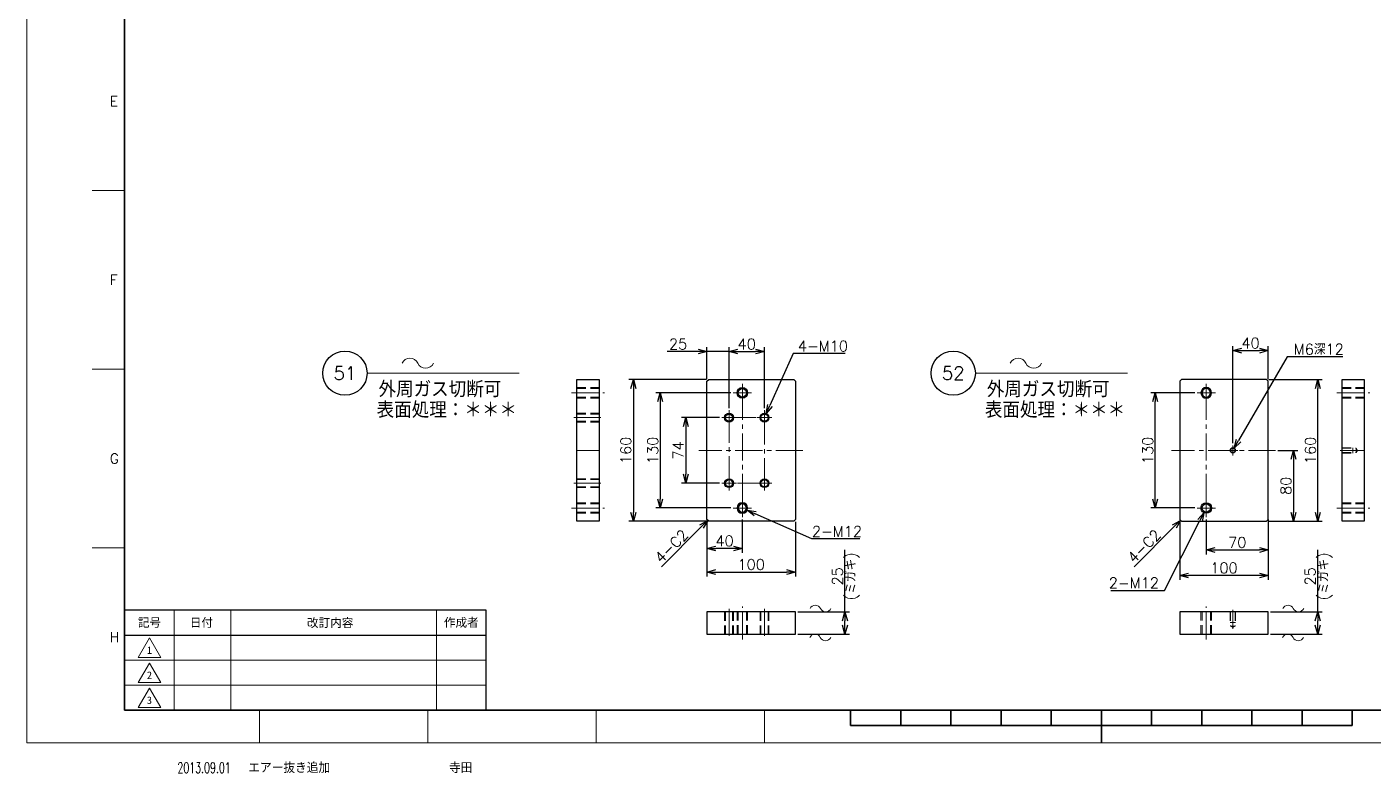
# Model space of a CAD drawing. Header units: millimetres. Extents: x 0 to 2352, y -34 to 1655.
# Drawn here: x 0 to 1519, y -34 to 808 of the extents above; entities that cross this region are included whole.
import ezdxf
from ezdxf import colors
from ezdxf.entities.mleader import LeaderData, LeaderLine
from ezdxf.enums import TextEntityAlignment as Align
from ezdxf.math import Vec2, Vec3

# ---------------------------------------------------------------- set-up
doc = ezdxf.new("R2010")
doc.units = ezdxf.units.MM
doc.header["$LTSCALE"] = 1.6
doc.header["$PDMODE"] = 99
doc.header["$PDSIZE"] = 1
doc.linetypes.add('CENTER2', pattern=[28.575, 19.05, -3.175, 3.175, -3.175])
doc.linetypes.add('HIDDEN', pattern=[9.525, 6.35, -3.175])
for name, color, linetype, lineweight in [('04_HIDDEN', 2, 'HIDDEN', 13), ('05_CENTER', 4, 'CENTER2', 13), ('08_DIM', 3, 'Continuous', 13), ('90_FRAME', 5, 'Continuous', 35)]:
    doc.layers.add(name, color=color, linetype=linetype, lineweight=lineweight)
doc.layers.add('10_DRAFT', color=8, linetype='Continuous', lineweight=0, plot=False)
doc.layers.add('91_BLANK', color=5, linetype='Continuous', lineweight=0, plot=False)
doc.styles.add('KSS_TXT', font='txt.shx', dxfattribs={"bigfont": 'extfont2.shx'})
doc.styles.add('MS_G', font='MS Gothic.ttf')
doc.styles.get("Standard").update_dxf_attribs({"font": 'txt.shx', "bigfont": 'extfont2.shx'})
doc.styles.add('表題用', font='MS PGothic.ttf')
doc.dimstyles.new('KSS_DIM', dxfattribs={"dimscale": 4, "dimtxt": 3, "dimasz": 2.5, "dimexe": 1.25, "dimexo": 0.625, "dimtad": 1, "dimdsep": 46, "dimtxsty": 'KSS_TXT', "dimblk": 'OPEN30', "dimcen": 0, "dimazin": 2, "dimtfac": 0.75, "dimtmove": 0, "dimatfit": 3, "dimldrblk": 'OPEN30', "dimfxl": 1.25, "dimtolj": 1, "dimarcsym": 0})
doc.dimstyles.new('KSS_DIM$3', dxfattribs={"dimscale": 4, "dimtxt": 3, "dimasz": 2.5, "dimexe": 1.25, "dimexo": 0.625, "dimtad": 1, "dimtih": 1, "dimtoh": 1, "dimdsep": 46, "dimtxsty": 'KSS_TXT', "dimblk": 'OPEN30', "dimcen": 0, "dimazin": 2, "dimtfac": 0.75, "dimtofl": 0, "dimtmove": 0, "dimatfit": 3, "dimldrblk": 'OPEN30', "dimfxl": 1.25, "dimtolj": 1, "dimarcsym": 0})

# ---------------------------------------------------------------- blocks, each defined once
blk = doc.blocks.new('AM_BALLOON1')
at = {"transparency": 16777216}
blk.add_circle((0, 0), 5, dxfattribs=at)
blk.add_attdef('B_NUMBER', text='', height=3, dxfattribs=at).set_placement((0, 0), align=Align.MIDDLE_CENTER)
blk = doc.blocks.new('_OPEN')
at = {"color": 0, "linetype": 'ByBlock'}
for p, q in [((-1, 0.17), (0, 0)), ((0, 0), (-1, -0.17)), ((0, 0), (-1, 0))]:
    blk.add_line(p, q, dxfattribs=at)
blk = doc.blocks.new('M10Tz_1')
at = {"color": 0}
for radius in [5, 4]:
    blk.add_circle((0, 0), radius, dxfattribs=at)
at = {"layer": '05_CENTER'}
for p, q in [((8.3, 0), (-8.3, 0)), ((0, -8.3), (0, 8.3))]:
    blk.add_line(p, q, dxfattribs=at)
blk = doc.blocks.new('M12Tz_1')
at = {"color": 0}
for radius in [6, 4.75]:
    blk.add_circle((0, 0), radius, dxfattribs=at)
at = {"layer": '05_CENTER'}
for p, q in [((10.3, 0), (-10.3, 0)), ((0, -10.3), (0, 10.3))]:
    blk.add_line(p, q, dxfattribs=at)
blk = doc.blocks.new('M6tz_1')
at = {"color": 0}
for radius in [3, 2.5]:
    blk.add_circle((0, 0), radius, dxfattribs=at)
at = {"layer": '05_CENTER'}
for p, q in [((5.7, 0), (-5.7, 0)), ((0, -5.7), (0, 5.7))]:
    blk.add_line(p, q, dxfattribs=at)
blk = doc.blocks.new('p1ba05')
for centre, start, end in [((-2.95, 0.29), 24.2276, 155.5758), ((0, 1.62), 204.2276, 335.5758)]:
    blk.add_arc(centre, 1.62, start, end)
blk = doc.blocks.new('_Open30')
at = {"color": 0, "linetype": 'ByBlock', "lineweight": -2}
for p, q in [((-1, 0.27), (0, 0)), ((0, 0), (-1, -0.27)), ((0, 0), (-1, 0))]:
    blk.add_line(p, q, dxfattribs=at)
blk = doc.blocks.new('*D188')
at = {"layer": '08_DIM', "color": 0, "lineweight": -2, "transparency": 16777216}
for p, q in [((781.7, 367), (738.7, 367)), ((743.7, 357), (743.7, 303)), ((781.7, 293), (738.7, 293))]:
    blk.add_line(p, q, dxfattribs=at)
at = {"layer": 'Defpoints', "color": 0, "transparency": 16777216}
for p in [(784.2, 367), (743.7, 293), (784.2, 293)]:
    blk.add_point(p, dxfattribs=at)
at = {"layer": '08_DIM', "color": 0, "lineweight": -2, "transparency": 16777216, "xscale": 10, "yscale": 10, "zscale": 10}
for p, rotation in [((743.7, 367), 90), ((743.7, 293), 270)]:
    blk.add_blockref('_Open30', p, dxfattribs=dict(at, rotation=rotation))
at = {"layer": '08_DIM', "color": 0, "transparency": 16777216, "insert": (735.2, 330), "char_height": 12, "attachment_point": 5, "rotation": 90, "style": 'KSS_TXT'}
blk.add_mtext('\\A1;74', dxfattribs=at)
blk = doc.blocks.new('*D189')
at = {"layer": '08_DIM', "color": 0, "lineweight": -2, "transparency": 16777216}
for p, q in [((794.7, 395), (709.9, 395)), ((714.9, 385), (714.9, 275)), ((794.7, 265), (709.9, 265))]:
    blk.add_line(p, q, dxfattribs=at)
at = {"layer": 'Defpoints', "color": 0, "transparency": 16777216}
for p in [(797.2, 395), (714.9, 265), (797.2, 265)]:
    blk.add_point(p, dxfattribs=at)
at = {"layer": '08_DIM', "color": 0, "lineweight": -2, "transparency": 16777216, "xscale": 10, "yscale": 10, "zscale": 10}
for p, rotation in [((714.9, 395), 90), ((714.9, 265), 270)]:
    blk.add_blockref('_Open30', p, dxfattribs=dict(at, rotation=rotation))
at = {"layer": '08_DIM', "color": 0, "transparency": 16777216, "insert": (706.4, 330), "char_height": 12, "attachment_point": 5, "rotation": 90, "style": 'KSS_TXT'}
blk.add_mtext('\\A1;130', dxfattribs=at)
blk = doc.blocks.new('*D190')
at = {"layer": '08_DIM', "color": 0, "lineweight": -2, "transparency": 16777216}
for p, q in [((767, 410), (679.5, 410)), ((684.5, 400), (684.5, 260)), ((767, 250), (679.5, 250))]:
    blk.add_line(p, q, dxfattribs=at)
at = {"layer": 'Defpoints', "color": 0, "transparency": 16777216}
for p in [(769.5, 410), (684.5, 250), (769.5, 250)]:
    blk.add_point(p, dxfattribs=at)
at = {"layer": '08_DIM', "color": 0, "lineweight": -2, "transparency": 16777216, "xscale": 10, "yscale": 10, "zscale": 10}
for p, rotation in [((684.5, 410), 90), ((684.5, 250), 270)]:
    blk.add_blockref('_Open30', p, dxfattribs=dict(at, rotation=rotation))
at = {"layer": '08_DIM', "color": 0, "transparency": 16777216, "insert": (676, 330), "char_height": 12, "attachment_point": 5, "rotation": 90, "style": 'KSS_TXT'}
blk.add_mtext('\\A1;160', dxfattribs=at)
blk = doc.blocks.new('*D191')
at = {"layer": '08_DIM', "color": 0, "lineweight": -2, "transparency": 16777216}
for p, q in [((792.5, 377.8), (792.5, 446.5)), ((802.5, 441.5), (822.5, 441.5)), ((832.5, 377.8), (832.5, 446.5))]:
    blk.add_line(p, q, dxfattribs=at)
at = {"layer": 'Defpoints', "color": 0, "transparency": 16777216}
for p in [(832.5, 441.5), (792.5, 375.3), (832.5, 375.3)]:
    blk.add_point(p, dxfattribs=at)
at = {"layer": '08_DIM', "color": 0, "lineweight": -2, "transparency": 16777216, "xscale": 10, "yscale": 10, "zscale": 10, "rotation": 180}
blk.add_blockref('_Open30', (792.5, 441.5), dxfattribs=at)
at = {"layer": '08_DIM', "color": 0, "lineweight": -2, "transparency": 16777216, "xscale": 10, "yscale": 10, "zscale": 10}
blk.add_blockref('_Open30', (832.5, 441.5), dxfattribs=at)
at = {"layer": '08_DIM', "color": 0, "transparency": 16777216, "insert": (812.5, 450), "char_height": 12, "attachment_point": 5, "style": 'KSS_TXT'}
blk.add_mtext('\\A1;40', dxfattribs=at)
blk = doc.blocks.new('*D192')
at = {"layer": '08_DIM', "color": 0, "lineweight": -2, "transparency": 16777216}
for p, q in [((757.5, 441.5), (722.5, 441.5)), ((767.5, 410.5), (767.5, 446.5)), ((792.5, 441.5), (767.5, 441.5)), ((792.5, 377.8), (792.5, 446.5)), ((802.5, 441.5), (812.5, 441.5))]:
    blk.add_line(p, q, dxfattribs=at)
at = {"layer": 'Defpoints', "color": 0, "transparency": 16777216}
for p in [(767.5, 441.5), (767.5, 408), (792.5, 375.3)]:
    blk.add_point(p, dxfattribs=at)
at = {"layer": '08_DIM', "color": 0, "lineweight": -2, "transparency": 16777216, "xscale": 10, "yscale": 10, "zscale": 10}
blk.add_blockref('_Open30', (767.5, 441.5), dxfattribs=at)
at = {"layer": '08_DIM', "color": 0, "lineweight": -2, "transparency": 16777216, "xscale": 10, "yscale": 10, "zscale": 10, "rotation": 180}
blk.add_blockref('_Open30', (792.5, 441.5), dxfattribs=at)
at = {"layer": '08_DIM', "color": 0, "transparency": 16777216, "insert": (735, 450), "char_height": 12, "attachment_point": 5, "style": 'KSS_TXT'}
blk.add_mtext('\\A1;25', dxfattribs=at)
blk = doc.blocks.new('*D193')
at = {"layer": '08_DIM', "color": 0, "lineweight": -2, "transparency": 16777216}
for p, q in [((767.5, 249.5), (767.5, 214.3)), ((807.5, 252.1), (807.5, 214.3)), ((797.5, 219.3), (777.5, 219.3))]:
    blk.add_line(p, q, dxfattribs=at)
at = {"layer": 'Defpoints', "color": 0, "transparency": 16777216}
for p in [(767.5, 252), (807.5, 254.6), (767.5, 219.3)]:
    blk.add_point(p, dxfattribs=at)
at = {"layer": '08_DIM', "color": 0, "lineweight": -2, "transparency": 16777216, "xscale": 10, "yscale": 10, "zscale": 10, "rotation": 180}
blk.add_blockref('_Open30', (767.5, 219.3), dxfattribs=at)
at = {"layer": '08_DIM', "color": 0, "lineweight": -2, "transparency": 16777216, "xscale": 10, "yscale": 10, "zscale": 10}
blk.add_blockref('_Open30', (807.5, 219.3), dxfattribs=at)
at = {"layer": '08_DIM', "color": 0, "transparency": 16777216, "insert": (787.5, 227.8), "char_height": 12, "attachment_point": 5, "style": 'KSS_TXT'}
blk.add_mtext('\\A1;40', dxfattribs=at)
blk = doc.blocks.new('*D194')
at = {"layer": '08_DIM', "color": 0, "lineweight": -2, "transparency": 16777216}
for p, q in [((767.5, 249.5), (767.5, 187.7)), ((867.5, 249.5), (867.5, 187.7)), ((777.5, 192.7), (857.5, 192.7))]:
    blk.add_line(p, q, dxfattribs=at)
at = {"layer": 'Defpoints', "color": 0, "transparency": 16777216}
for p in [(767.5, 252), (867.5, 252), (867.5, 192.7)]:
    blk.add_point(p, dxfattribs=at)
at = {"layer": '08_DIM', "color": 0, "lineweight": -2, "transparency": 16777216, "xscale": 10, "yscale": 10, "zscale": 10, "rotation": 180}
blk.add_blockref('_Open30', (767.5, 192.7), dxfattribs=at)
at = {"layer": '08_DIM', "color": 0, "lineweight": -2, "transparency": 16777216, "xscale": 10, "yscale": 10, "zscale": 10}
blk.add_blockref('_Open30', (867.5, 192.7), dxfattribs=at)
at = {"layer": '08_DIM', "color": 0, "transparency": 16777216, "insert": (817.5, 201.2), "char_height": 12, "attachment_point": 5, "style": 'KSS_TXT'}
blk.add_mtext('\\A1;100', dxfattribs=at)
blk = doc.blocks.new('*D195')
at = {"layer": '08_DIM', "color": 0, "lineweight": -2, "transparency": 16777216}
for p, q in [((1457, 147.7), (1457, 217.9)), ((1403.7, 147.7), (1462, 147.7)), ((1457, 132.7), (1457, 137.7)), ((1403.7, 122.7), (1462, 122.7))]:
    blk.add_line(p, q, dxfattribs=at)
at = {"layer": 'Defpoints', "color": 0, "transparency": 16777216}
for p in [(1401.2, 147.7), (1457, 147.7), (1401.2, 122.7)]:
    blk.add_point(p, dxfattribs=at)
at = {"layer": '08_DIM', "color": 0, "lineweight": -2, "transparency": 16777216, "xscale": 10, "yscale": 10, "zscale": 10}
for p, rotation in [((1457, 147.7), 90), ((1457, 122.7), 270)]:
    blk.add_blockref('_Open30', p, dxfattribs=dict(at, rotation=rotation))
at = {"layer": '08_DIM', "color": 0, "transparency": 16777216, "char_height": 12, "attachment_point": 5, "rotation": 90, "style": 'KSS_TXT'}
for s, insert in [('\\A1;(ミガキ)', (1465.5, 187.8)), ('\\A1;25', (1448.5, 187.8))]:
    blk.add_mtext(s, dxfattribs=dict(at, insert=insert))
blk = doc.blocks.new('*D196')
at = {"layer": '08_DIM', "color": 0, "lineweight": -2, "transparency": 16777216}
for p, q in [((1318.4, 395), (1268.6, 395)), ((1273.6, 275), (1273.6, 385)), ((1318.4, 265), (1268.6, 265))]:
    blk.add_line(p, q, dxfattribs=at)
at = {"layer": 'Defpoints', "color": 0, "transparency": 16777216}
for p in [(1273.6, 395), (1320.9, 395), (1320.9, 265)]:
    blk.add_point(p, dxfattribs=at)
at = {"layer": '08_DIM', "color": 0, "lineweight": -2, "transparency": 16777216, "xscale": 10, "yscale": 10, "zscale": 10}
for p, rotation in [((1273.6, 395), 90), ((1273.6, 265), 270)]:
    blk.add_blockref('_Open30', p, dxfattribs=dict(at, rotation=rotation))
at = {"layer": '08_DIM', "color": 0, "transparency": 16777216, "insert": (1265.1, 330), "char_height": 12, "attachment_point": 5, "rotation": 90, "style": 'KSS_TXT'}
blk.add_mtext('\\A1;130', dxfattribs=at)
blk = doc.blocks.new('*D197')
at = {"layer": '08_DIM', "color": 0, "lineweight": -2, "transparency": 16777216}
for p, q in [((1412, 330), (1434.7, 330)), ((1429.7, 320), (1429.7, 260)), ((1401.7, 250), (1434.7, 250))]:
    blk.add_line(p, q, dxfattribs=at)
at = {"layer": 'Defpoints', "color": 0, "transparency": 16777216}
for p in [(1409.5, 330), (1399.2, 250), (1429.7, 250)]:
    blk.add_point(p, dxfattribs=at)
at = {"layer": '08_DIM', "color": 0, "lineweight": -2, "transparency": 16777216, "xscale": 10, "yscale": 10, "zscale": 10}
for p, rotation in [((1429.7, 330), 90), ((1429.7, 250), 270)]:
    blk.add_blockref('_Open30', p, dxfattribs=dict(at, rotation=rotation))
at = {"layer": '08_DIM', "color": 0, "transparency": 16777216, "insert": (1421.2, 290), "char_height": 12, "attachment_point": 5, "rotation": 90, "style": 'KSS_TXT'}
blk.add_mtext('\\A1;80', dxfattribs=at)
blk = doc.blocks.new('*D198')
at = {"layer": '08_DIM', "color": 0, "lineweight": -2, "transparency": 16777216}
for p, q in [((1401.7, 410), (1462.2, 410)), ((1457.2, 260), (1457.2, 400)), ((1401.7, 250), (1462.2, 250))]:
    blk.add_line(p, q, dxfattribs=at)
at = {"layer": 'Defpoints', "color": 0, "transparency": 16777216}
for p in [(1399.2, 410), (1457.2, 410), (1399.2, 250)]:
    blk.add_point(p, dxfattribs=at)
at = {"layer": '08_DIM', "color": 0, "lineweight": -2, "transparency": 16777216, "xscale": 10, "yscale": 10, "zscale": 10}
for p, rotation in [((1457.2, 410), 90), ((1457.2, 250), 270)]:
    blk.add_blockref('_Open30', p, dxfattribs=dict(at, rotation=rotation))
at = {"layer": '08_DIM', "color": 0, "transparency": 16777216, "insert": (1448.7, 330), "char_height": 12, "attachment_point": 5, "rotation": 90, "style": 'KSS_TXT'}
blk.add_mtext('\\A1;160', dxfattribs=at)
blk = doc.blocks.new('*D199')
at = {"layer": '08_DIM', "color": 0, "lineweight": -2, "transparency": 16777216}
for p, q in [((1361.2, 338.1), (1361.2, 447.6)), ((1371.2, 442.6), (1391.2, 442.6)), ((1401.2, 410.5), (1401.2, 447.6))]:
    blk.add_line(p, q, dxfattribs=at)
at = {"layer": 'Defpoints', "color": 0, "transparency": 16777216}
for p in [(1401.2, 442.6), (1401.2, 408), (1361.2, 335.6)]:
    blk.add_point(p, dxfattribs=at)
at = {"layer": '08_DIM', "color": 0, "lineweight": -2, "transparency": 16777216, "xscale": 10, "yscale": 10, "zscale": 10, "rotation": 180}
blk.add_blockref('_Open30', (1361.2, 442.6), dxfattribs=at)
at = {"layer": '08_DIM', "color": 0, "lineweight": -2, "transparency": 16777216, "xscale": 10, "yscale": 10, "zscale": 10}
blk.add_blockref('_Open30', (1401.2, 442.6), dxfattribs=at)
at = {"layer": '08_DIM', "color": 0, "transparency": 16777216, "insert": (1381.2, 451.1), "char_height": 12, "attachment_point": 5, "style": 'KSS_TXT'}
blk.add_mtext('\\A1;40', dxfattribs=at)
blk = doc.blocks.new('*D200')
at = {"layer": '08_DIM', "color": 0, "lineweight": -2, "transparency": 16777216}
for p, q in [((1331.2, 252.1), (1331.2, 212.6)), ((1401.2, 252.1), (1401.2, 212.6)), ((1341.2, 217.6), (1391.2, 217.6))]:
    blk.add_line(p, q, dxfattribs=at)
at = {"layer": 'Defpoints', "color": 0, "transparency": 16777216}
for p in [(1331.2, 254.6), (1401.2, 254.6), (1401.2, 217.6)]:
    blk.add_point(p, dxfattribs=at)
at = {"layer": '08_DIM', "color": 0, "lineweight": -2, "transparency": 16777216, "xscale": 10, "yscale": 10, "zscale": 10, "rotation": 180}
blk.add_blockref('_Open30', (1331.2, 217.6), dxfattribs=at)
at = {"layer": '08_DIM', "color": 0, "lineweight": -2, "transparency": 16777216, "xscale": 10, "yscale": 10, "zscale": 10}
blk.add_blockref('_Open30', (1401.2, 217.6), dxfattribs=at)
at = {"layer": '08_DIM', "color": 0, "transparency": 16777216, "insert": (1366.2, 226.1), "char_height": 12, "attachment_point": 5, "style": 'KSS_TXT'}
blk.add_mtext('\\A1;70', dxfattribs=at)
blk = doc.blocks.new('*D201')
at = {"layer": '08_DIM', "color": 0, "lineweight": -2, "transparency": 16777216}
for p, q in [((1301.2, 249.5), (1301.2, 183.8)), ((1401.2, 249.5), (1401.2, 183.8)), ((1391.2, 188.8), (1311.2, 188.8))]:
    blk.add_line(p, q, dxfattribs=at)
at = {"layer": 'Defpoints', "color": 0, "transparency": 16777216}
for p in [(1301.2, 252), (1401.2, 252), (1301.2, 188.8)]:
    blk.add_point(p, dxfattribs=at)
at = {"layer": '08_DIM', "color": 0, "lineweight": -2, "transparency": 16777216, "xscale": 10, "yscale": 10, "zscale": 10, "rotation": 180}
blk.add_blockref('_Open30', (1301.2, 188.8), dxfattribs=at)
at = {"layer": '08_DIM', "color": 0, "lineweight": -2, "transparency": 16777216, "xscale": 10, "yscale": 10, "zscale": 10}
blk.add_blockref('_Open30', (1401.2, 188.8), dxfattribs=at)
at = {"layer": '08_DIM', "color": 0, "transparency": 16777216, "insert": (1351.2, 197.3), "char_height": 12, "attachment_point": 5, "style": 'KSS_TXT'}
blk.add_mtext('\\A1;100', dxfattribs=at)
blk = doc.blocks.new('*D202')
at = {"layer": '08_DIM', "color": 0, "lineweight": -2, "transparency": 16777216}
blk.add_line((761.5, 243.9), (716.2, 198.6), dxfattribs=at)
at = {"layer": 'Defpoints', "color": 0, "transparency": 16777216}
for p in [(768.5, 251), (698.4, 180.8), (698.4, 180.8)]:
    blk.add_point(p, dxfattribs=at)
at = {"layer": '08_DIM', "color": 0, "lineweight": -2, "transparency": 16777216, "xscale": 10, "yscale": 10, "zscale": 10, "rotation": 45}
blk.add_blockref('_Open30', (768.5, 251), dxfattribs=at)
at = {"layer": '08_DIM', "color": 0, "transparency": 16777216, "insert": (727.5, 221.9), "char_height": 12, "attachment_point": 5, "rotation": 45, "style": 'KSS_TXT'}
blk.add_mtext('\\A1;4-C2', dxfattribs=at)
blk = doc.blocks.new('*D203')
at = {"layer": '08_DIM', "color": 0, "lineweight": -2, "transparency": 16777216}
blk.add_line((1295.1, 243.9), (1249.8, 198.6), dxfattribs=at)
at = {"layer": 'Defpoints', "color": 0, "transparency": 16777216}
for p in [(1302.2, 251), (1232.1, 180.8), (1232.1, 180.8)]:
    blk.add_point(p, dxfattribs=at)
at = {"layer": '08_DIM', "color": 0, "lineweight": -2, "transparency": 16777216, "xscale": 10, "yscale": 10, "zscale": 10, "rotation": 44.9999999999999}
blk.add_blockref('_Open30', (1302.2, 251), dxfattribs=at)
at = {"layer": '08_DIM', "color": 0, "transparency": 16777216, "insert": (1261.1, 221.9), "char_height": 12, "attachment_point": 5, "rotation": 45, "style": 'KSS_TXT'}
blk.add_mtext('\\A1;4-C2', dxfattribs=at)
blk = doc.blocks.new('*D204')
at = {"layer": '08_DIM', "color": 0, "lineweight": -2, "transparency": 16777216}
for p, q in [((885.8, 230.1), (822.2, 258.4)), ((940.3, 230.1), (885.8, 230.1))]:
    blk.add_line(p, q, dxfattribs=at)
at = {"layer": 'Defpoints', "color": 0, "transparency": 16777216}
for p in [(802.1, 267.4), (813, 262.5)]:
    blk.add_point(p, dxfattribs=at)
at = {"layer": '08_DIM', "color": 0, "lineweight": -2, "transparency": 16777216, "xscale": 10, "yscale": 10, "zscale": 10, "rotation": 156.0141020481017}
blk.add_blockref('_Open30', (813, 262.5), dxfattribs=at)
at = {"layer": '08_DIM', "color": 0, "transparency": 16777216, "insert": (914.3, 238.6), "char_height": 12, "attachment_point": 5, "style": 'KSS_TXT'}
blk.add_mtext('\\A1;2-M12', dxfattribs=at)
blk = doc.blocks.new('*D205')
at = {"layer": '08_DIM', "color": 0, "lineweight": -2, "transparency": 16777216}
for p, q in [((865, 439.2), (838.7, 380.6)), ((923.5, 439.2), (865, 439.2))]:
    blk.add_line(p, q, dxfattribs=at)
at = {"layer": 'Defpoints', "color": 0, "transparency": 16777216}
for p in [(834.6, 371.5), (830.5, 362.4)]:
    blk.add_point(p, dxfattribs=at)
at = {"layer": '08_DIM', "color": 0, "lineweight": -2, "transparency": 16777216, "xscale": 10, "yscale": 10, "zscale": 10, "rotation": 245.788147336899}
blk.add_blockref('_Open30', (834.6, 371.5), dxfattribs=at)
at = {"layer": '08_DIM', "color": 0, "transparency": 16777216, "insert": (898.5, 447.7), "char_height": 12, "attachment_point": 5, "style": 'KSS_TXT'}
blk.add_mtext('\\A1;4-M10', dxfattribs=at)
blk = doc.blocks.new('*D206')
at = {"layer": '08_DIM', "color": 0, "lineweight": -2, "transparency": 16777216}
for p, q in [((1284, 171.9), (1324, 250.7)), ((1223.5, 171.9), (1284, 171.9))]:
    blk.add_line(p, q, dxfattribs=at)
at = {"layer": 'Defpoints', "color": 0, "transparency": 16777216}
for p in [(1328.5, 259.6), (1333.9, 270.3)]:
    blk.add_point(p, dxfattribs=at)
at = {"layer": '08_DIM', "color": 0, "lineweight": -2, "transparency": 16777216, "xscale": 10, "yscale": 10, "zscale": 10, "rotation": 63.11684194220689}
blk.add_blockref('_Open30', (1328.5, 259.6), dxfattribs=at)
at = {"layer": '08_DIM', "color": 0, "transparency": 16777216, "insert": (1249.5, 180.4), "char_height": 12, "attachment_point": 5, "style": 'KSS_TXT'}
blk.add_mtext('\\A1;2-M12', dxfattribs=at)
blk = doc.blocks.new('*D207')
at = {"layer": '08_DIM', "color": 0, "lineweight": -2, "transparency": 16777216}
for p, q in [((1422.5, 435.6), (1367.7, 341.2)), ((1485.4, 435.6), (1422.5, 435.6))]:
    blk.add_line(p, q, dxfattribs=at)
at = {"layer": 'Defpoints', "color": 0, "transparency": 16777216}
for p in [(1359.7, 327.4), (1362.7, 332.5)]:
    blk.add_point(p, dxfattribs=at)
at = {"layer": '08_DIM', "color": 0, "lineweight": -2, "transparency": 16777216, "xscale": 10, "yscale": 10, "zscale": 10, "rotation": 239.8726399288882}
blk.add_blockref('_Open30', (1362.7, 332.5), dxfattribs=at)
at = {"layer": '08_DIM', "color": 0, "transparency": 16777216, "insert": (1458.2, 444.1), "char_height": 12, "attachment_point": 5, "style": 'KSS_TXT'}
blk.add_mtext('\\A1;M6深12', dxfattribs=at)
blk = doc.blocks.new('*D208')
at = {"layer": '08_DIM', "color": 0, "lineweight": -2, "transparency": 16777216}
for p, q in [((923.4, 147.7), (923.4, 217.9)), ((870, 147.7), (928.4, 147.7)), ((923.4, 132.7), (923.4, 137.7)), ((870, 122.7), (928.4, 122.7))]:
    blk.add_line(p, q, dxfattribs=at)
at = {"layer": 'Defpoints', "color": 0, "transparency": 16777216}
for p in [(867.5, 147.7), (923.4, 147.7), (867.5, 122.7)]:
    blk.add_point(p, dxfattribs=at)
at = {"layer": '08_DIM', "color": 0, "lineweight": -2, "transparency": 16777216, "xscale": 10, "yscale": 10, "zscale": 10}
for p, rotation in [((923.4, 147.7), 90), ((923.4, 122.7), 270)]:
    blk.add_blockref('_Open30', p, dxfattribs=dict(at, rotation=rotation))
at = {"layer": '08_DIM', "color": 0, "transparency": 16777216, "char_height": 12, "attachment_point": 5, "rotation": 90, "style": 'KSS_TXT'}
for s, insert in [('\\A1;(ミガキ)', (931.9, 187.8)), ('\\A1;25', (914.9, 187.8))]:
    blk.add_mtext(s, dxfattribs=dict(at, insert=insert))

msp = doc.modelspace()

# ---------------------------------------------------------------- linework, layer by layer
at = {"color": 0}
for points in [[(620.772, 409.951), (645.772, 409.951), (645.772, 249.951), (620.772, 249.951)], [(769.545, 409.951), (865.545, 409.951), (867.545, 407.951), (867.545, 251.951), (865.545, 249.951), (769.545, 249.951), (767.545, 251.951), (767.545, 407.951)], [(1399.191, 409.951), (1303.191, 409.951), (1301.191, 407.951), (1301.191, 251.951), (1303.191, 249.951), (1399.191, 249.951), (1401.191, 251.951), (1401.191, 407.951)], [(1484.551, 409.951), (1509.551, 409.951), (1509.551, 249.951), (1484.551, 249.951)], [(767.545, 122.686), (867.545, 122.686), (867.545, 147.686), (767.545, 147.686)], [(1301.193, 122.686), (1401.193, 122.686), (1401.193, 147.686), (1301.193, 147.686)]]:
    msp.add_lwpolyline(points, close=True, dxfattribs=at)
at = {"layer": '04_HIDDEN'}
for p, q in [((620.772, 400.951), (645.772, 400.951)), ((620.772, 399.701), (645.772, 399.701)), ((1484.551, 400.951), (1509.551, 400.951)), ((1484.551, 399.701), (1509.551, 399.701)), ((620.772, 390.201), (645.772, 390.201)), ((620.772, 388.951), (645.772, 388.951)), ((1484.551, 390.201), (1509.551, 390.201)), ((1484.551, 388.951), (1509.551, 388.951)), ((620.772, 371.951), (645.772, 371.951)), ((620.772, 370.951), (645.772, 370.951)), ((620.772, 362.951), (645.772, 362.951)), ((620.772, 361.951), (645.772, 361.951)), ((1484.551, 332.951), (1496.551, 332.951)), ((1484.551, 332.451), (1500.551, 332.451)), ((1484.551, 327.451), (1500.551, 327.451)), ((1484.551, 326.951), (1496.551, 326.951)), ((1496.551, 332.951), (1496.551, 326.951)), ((1500.551, 332.451), (1501.994, 329.951)), ((1500.551, 332.451), (1500.551, 327.451)), ((1501.994, 329.951), (1500.551, 327.451)), ((620.772, 297.951), (645.772, 297.951)), ((620.772, 296.951), (645.772, 296.951)), ((620.772, 288.951), (645.772, 288.951)), ((620.772, 287.951), (645.772, 287.951)), ((620.772, 270.951), (645.772, 270.951)), ((620.772, 269.701), (645.772, 269.701)), ((620.772, 260.201), (645.772, 260.201)), ((620.772, 258.951), (645.772, 258.951)), ((1484.551, 270.951), (1509.551, 270.951)), ((1484.551, 269.701), (1509.551, 269.701)), ((1484.551, 260.201), (1509.551, 260.201)), ((1484.551, 258.951), (1509.551, 258.951)), ((801.545, 122.686), (801.545, 147.686)), ((802.795, 122.686), (802.795, 147.686)), ((812.295, 122.686), (812.295, 147.686)), ((813.545, 122.686), (813.545, 147.686)), ((1325.194, 122.686), (1325.194, 147.686)), ((1326.444, 122.686), (1326.444, 147.686)), ((1335.944, 122.686), (1335.944, 147.686)), ((1337.194, 122.686), (1337.194, 147.686)), ((1358.193, 147.686), (1358.193, 135.686)), ((1358.693, 147.686), (1358.693, 131.686)), ((1363.693, 147.686), (1363.693, 131.686)), ((1364.193, 147.686), (1364.193, 135.686)), ((1364.193, 135.686), (1358.193, 135.686)), ((1361.193, 130.243), (1358.693, 131.686)), ((1363.693, 131.686), (1358.693, 131.686)), ((1363.693, 131.686), (1361.193, 130.243))]:
    msp.add_line(p, q, dxfattribs=at)
at = {"layer": '04_HIDDEN', "color": 9}
for p, q in [((787.545, 147.686), (787.545, 122.686)), ((788.545, 147.686), (788.545, 122.686)), ((796.545, 147.686), (796.545, 122.686)), ((797.545, 147.686), (797.545, 122.686)), ((827.545, 147.686), (827.545, 122.686)), ((828.545, 147.686), (828.545, 122.686)), ((836.545, 147.686), (836.545, 122.686)), ((837.545, 147.686), (837.545, 122.686))]:
    msp.add_line(p, q, dxfattribs=at)
at = {"layer": '05_CENTER'}
for p, q in [((614.687, 394.951), (651.911, 394.951)), ((807.545, 394.951), (807.545, 264.951)), ((1331.191, 394.951), (1331.191, 264.951)), ((1478.467, 394.951), (1515.691, 394.951)), ((617.384, 366.951), (649.159, 366.951)), ((875.825, 329.951), (758.372, 329.951)), ((1409.471, 329.951), (1292.018, 329.951)), ((1482.358, 329.951), (1503.732, 329.951)), ((617.384, 292.951), (649.159, 292.951)), ((614.687, 264.951), (651.911, 264.951)), ((1478.467, 264.951), (1515.691, 264.951)), ((807.545, 116.602), (807.545, 153.825)), ((1331.194, 116.602), (1331.194, 153.825)), ((1361.193, 149.879), (1361.193, 128.505))]:
    msp.add_line(p, q, dxfattribs=at)
at = {"layer": '05_CENTER', "color": 9}
for p, q in [((792.545, 151.074), (792.545, 119.298)), ((832.545, 151.074), (832.545, 119.298))]:
    msp.add_line(p, q, dxfattribs=at)
at = {"layer": '05_CENTER'}
msp.add_lwpolyline([(792.545, 366.951), (832.545, 366.951), (832.545, 292.951), (792.545, 292.951)], close=True, dxfattribs=at)
at = {"layer": '08_DIM'}
for p, q in [((384.012, 417.134), (555.586, 417.134)), ((1070.601, 417.134), (1242.175, 417.134))]:
    msp.add_line(p, q, dxfattribs=at)
at = {"layer": '10_DRAFT'}
for p, q in [((645.772, 329.951), (620.772, 329.951)), ((1509.551, 329.951), (1484.551, 329.951))]:
    msp.add_line(p, q, dxfattribs=at)
at = {"layer": '90_FRAME', "color": 4, "lineweight": 13}
for p, q in [((110.322, 623.192), (73.51, 623.192)), ((110.322, 421.56), (73.51, 421.56)), ((110.322, 219.928), (73.51, 219.928)), ((262.346, 0), (262.346, 36.647)), ((452.437, 0), (452.437, 36.647)), ((642.528, 0), (642.528, 36.647)), ((832.619, 0), (832.619, 36.647))]:
    msp.add_line(p, q, dxfattribs=at)
at = {"layer": '90_FRAME', "color": 0, "lineweight": 13}
for p, q in [((166.322, 36.647), (166.322, 149.79)), ((230.322, 36.647), (230.322, 149.79)), ((462.322, 36.647), (462.322, 149.79)), ((110.322, 93.219), (518.322, 93.219)), ((110.322, 64.933), (518.322, 64.933))]:
    msp.add_line(p, q, dxfattribs=at)
at = {"layer": '90_FRAME', "color": 0, "lineweight": 25}
msp.add_line((110.322, 121.504), (518.322, 121.504), dxfattribs=at)
at = {"layer": '90_FRAME'}
for p, q in [((929.632, 19.657), (929.632, 36.647)), ((986.266, 19.657), (986.266, 36.647)), ((1042.899, 19.657), (1042.899, 36.647)), ((1099.533, 19.657), (1099.533, 36.647)), ((1156.167, 19.657), (1156.167, 36.647)), ((1212.8, 0), (1212.8, 36.647)), ((1269.434, 19.657), (1269.434, 36.647)), ((1326.068, 19.657), (1326.068, 36.647)), ((1382.701, 19.657), (1382.701, 36.647)), ((1439.335, 19.657), (1439.335, 36.647)), ((1495.969, 19.657), (1495.969, 36.647)), ((929.632, 19.657), (1495.969, 19.657))]:
    msp.add_line(p, q, dxfattribs=at)
msp.add_lwpolyline([(110.322, 36.647), (2315.279, 36.647), (2315.279, 1613), (110.322, 1613)], close=True, dxfattribs=at)
at = {"layer": '90_FRAME', "color": 0, "lineweight": 25}
msp.add_lwpolyline([(110.322, 36.647), (518.322, 36.647), (518.322, 149.79), (110.322, 149.79)], close=True, dxfattribs=at)
at = {"layer": '90_FRAME', "color": 0, "lineweight": 13}
for points in [[(125.594, 96.223), (138.322, 118.269), (151.051, 96.223), (125.594, 96.223)], [(125.594, 67.937), (138.322, 89.984), (151.051, 67.937), (125.594, 67.937)], [(125.594, 39.652), (138.322, 61.698), (151.051, 39.652), (125.594, 39.652)]]:
    msp.add_lwpolyline(points, dxfattribs=at)
at = {"layer": '91_BLANK'}
msp.add_lwpolyline([(0, 0), (2352.09, 0), (2352.09, 1655.492), (0, 1655.492)], close=True, dxfattribs=at)

# ---------------------------------------------------------------- block references
at = {"rotation": 180}
msp.add_blockref('M12Tz_1', (807.545, 394.951), dxfattribs=at)
at = {"xscale": -1, "rotation": 180}
msp.add_blockref('M12Tz_1', (1331.191, 394.951), dxfattribs=at)
for name, p in [('M10Tz_1', (792.545, 366.951)), ('M10Tz_1', (832.545, 366.951)), ('M6tz_1', (1361.191, 329.951)), ('M10Tz_1', (792.545, 292.951)), ('M10Tz_1', (832.545, 292.951)), ('M12Tz_1', (1331.191, 264.951))]:
    msp.add_blockref(name, p)
at = {"xscale": -1}
msp.add_blockref('M12Tz_1', (807.545, 264.951), dxfattribs=at)
at = {"layer": '08_DIM'}
for p, xscale, yscale, zscale in [((449.949, 422.605), 6, 6, 6), ((1136.538, 422.605), 6, 6, 6), ((901.698, 147.686), 4, 4, 4), ((1435.345, 147.686), 4, 4, 4)]:
    msp.add_blockref('p1ba05', p, dxfattribs=dict(at, xscale=xscale, yscale=yscale, zscale=zscale))
at = {"layer": '08_DIM', "xscale": 4, "yscale": 4, "zscale": 4, "rotation": 180}
for p in [(889.649, 122.686), (1423.296, 122.686)]:
    msp.add_blockref('p1ba05', p, dxfattribs=at)

# ---------------------------------------------------------------- texts
at = {"layer": '08_DIM', "style": 'KSS_TXT'}
for s, p in [('外周ガス切断可', (396.904, 389.969)), ('外周ガス切断可', (1083.493, 389.969)), ('表面処理：＊＊＊', (394.698, 366.625)), ('表面処理：＊＊＊', (1081.287, 366.625))]:
    msp.add_text(s, height=18, dxfattribs=at).set_placement(p)
at = {"layer": '90_FRAME', "color": 0, "lineweight": 13, "style": 'KSS_TXT'}
for s, p in [('E', (93.599, 724.008)), ('F', (93.599, 522.376)), ('G', (93.599, 320.744)), ('H', (93.599, 119.111))]:
    msp.add_text(s, height=11.36, dxfattribs=at).set_placement(p, align=Align.MIDDLE_LEFT)
at = {"layer": '90_FRAME', "color": 0, "style": '表題用'}
for s, p in [('記号', (138.322, 135.647)), ('日付', (196.948, 135.647)), ('作成者', (490.322, 135.647))]:
    msp.add_text(s, height=9.6, dxfattribs=at).set_placement(p, align=Align.MIDDLE_CENTER)
msp.add_text('改訂内容', height=9.6, dxfattribs=at).set_placement((342.322, 135.647), align=Align.MIDDLE)
at = {"layer": '90_FRAME', "color": 0, "lineweight": 13, "style": 'MS_G'}
for s, p in [('1', (138.322, 104.533)), ('2', (138.322, 76.247)), ('3', (138.322, 47.962))]:
    msp.add_text(s, height=8.486, dxfattribs=at).set_placement(p, align=Align.MIDDLE)
at = {"layer": '90_FRAME', "color": 3, "lineweight": 13, "width": 0.65}
msp.add_text('2013.09.01', height=12, dxfattribs=at).set_placement((169.907, -34.168))
at = {"layer": '90_FRAME', "color": 3, "lineweight": 13}
for s, p in [('エアー抜き追加', (249.873, -34.168)), ('寺田', (476.42, -34.168))]:
    msp.add_text(s, height=12, dxfattribs=at).set_placement(p)

# ---------------------------------------------------------------- dimensions: what is measured, and where the dimension line sits
at = {"layer": '08_DIM'}
for base, p1, p2, picture, middle in [((767.545, 441.541), (792.545, 375.292), (767.545, 407.951), '*D192', (735.045, 450.041)), ((832.545, 441.541), (792.545, 375.292), (832.545, 375.292), '*D191', (812.545, 450.041)), ((1401.191, 442.569), (1361.191, 335.627), (1401.191, 407.951), '*D199', (1381.191, 451.069)), ((767.545, 219.325), (807.545, 254.619), (767.545, 251.951), '*D193', (787.545, 227.825)), ((867.545, 192.65), (767.545, 251.951), (867.545, 251.951), '*D194', (817.545, 201.15)), ((1301.191, 188.816), (1401.191, 251.951), (1301.191, 251.951), '*D201', (1351.191, 197.316)), ((1401.191, 217.552), (1331.191, 254.619), (1401.191, 254.619), '*D200', (1366.191, 226.052))]:
    dim = msp.add_linear_dim(base=base, p1=p1, p2=p2, dimstyle='KSS_DIM', override={"dimarcsym": 1}, dxfattribs=at)
    dim.commit()
    dim.dimension.update_dxf_attribs({"geometry": picture, "text_midpoint": middle})
for p1, p2, text, picture, middle in [((830.495, 362.391), (834.596, 371.511), '4-M<>', '*D205', (898.531, 439.194)), ((1359.686, 327.356), (1362.697, 332.546), 'M<>深12', '*D207', (1458.22, 435.632)), ((802.063, 267.39), (813.027, 262.512), '2-M<>', '*D204', (914.302, 230.132)), ((1333.904, 270.302), (1328.478, 259.599), '2-M<>', '*D206', (1249.516, 171.895))]:
    dim = msp.add_diameter_dim_2p(p1=p1, p2=p2, text=text, dimstyle='KSS_DIM$3', override={"dimpost": '<>', "dimtix": 1, "dimarcsym": 1}, dxfattribs=at)
    dim.commit()
    dim.dimension.update_dxf_attribs({"geometry": picture, "text_midpoint": middle, "dimtype": 163})
for base, p1, p2, override, picture, middle in [((684.54, 249.951), (769.545, 409.951), (769.545, 249.951), {"dimarcsym": 1}, '*D190', (676.04, 329.951)), ((1457.18, 409.951), (1399.191, 249.951), (1399.191, 409.951), {"dimarcsym": 1}, '*D198', (1448.68, 329.951)), ((714.905, 264.951), (797.213, 394.951), (797.213, 264.951), {"dimarcsym": 1}, '*D189', (706.405, 329.951)), ((1273.567, 394.951), (1320.859, 264.951), (1320.859, 394.951), {"dimarcsym": 1}, '*D196', (1265.067, 329.951)), ((743.732, 292.951), (784.204, 366.951), (784.204, 292.951), {"dimarcsym": 1}, '*D188', (735.232, 329.951)), ((1429.739, 249.951), (1409.471, 329.951), (1399.191, 249.951), {"dimarcsym": 1}, '*D197', (1421.239, 289.951)), ((923.381, 147.686), (867.545, 122.686), (867.545, 147.686), {"dimpost": '\\X(ミガキ)', "dimarcsym": 1}, '*D208', (923.381, 187.786)), ((1457.029, 147.686), (1401.193, 122.686), (1401.193, 147.686), {"dimpost": '\\X(ミガキ)', "dimarcsym": 1}, '*D195', (1457.029, 187.786))]:
    dim = msp.add_linear_dim(base=base, p1=p1, p2=p2, angle=90, dimstyle='KSS_DIM', override=override, dxfattribs=at)
    dim.commit()
    dim.dimension.update_dxf_attribs({"geometry": picture, "text_midpoint": middle})
for p1, p2, picture, middle in [((768.545, 250.951), (698.414, 180.82), '*D202', (727.469, 221.896)), ((1302.191, 250.951), (1232.06, 180.82), '*D203', (1261.115, 221.896))]:
    dim = msp.add_aligned_dim(p1=p1, p2=p2, distance=0, text='4-C2', dimstyle='KSS_DIM', override={"dimse1": 1, "dimse2": 1, "dimsd2": 1, "dimarcsym": 1}, dxfattribs=at)
    dim.commit()
    dim.dimension.update_dxf_attribs({"geometry": picture, "text_midpoint": middle})

# ---------------------------------------------------------------- leaders
ml = msp.add_multileader_block('Standard', dxfattribs=at)
ml.set_content('AM_BALLOON1', color=256, scale=5)
ml.set_attribute('B_NUMBER', '49', width=0)
ml.set_leader_properties(color=256, linetype='ByLayer', lineweight=-1)
ml.set_arrow_properties(name='OPEN')
ml.build(insert=Vec2(0, 0))
ml.multileader.update_dxf_attribs({"leader_type": 0, "has_dogleg": 0, "text_right_attachment_type": 6, "dogleg_length": 0, "arrow_head_size": 10, "scale": 2.5, "block_connection_type": 1})
ctx = ml.context
ctx.base_point, ctx.scale, ctx.char_height, ctx.arrow_head_size, ctx.landing_gap_size, ctx.plane_origin = Vec3(262.627, 1514.674), 2.5, 20, 10, 10, Vec3(262.627, 1514.674)
ctx.right_attachment, ctx.attachment_type = 6, 1
notes = []
notes.append((ctx, [(0, (0, 0, 0), (0, 0), (1, 0), 1, [])]))
ctx.block.insert = Vec3(262.627, 1514.674)
ml = msp.add_multileader_block('Standard', dxfattribs=at)
ml.set_content('AM_BALLOON1', color=256, scale=5)
ml.set_attribute('B_NUMBER', '51', width=0)
ml.set_leader_properties(color=256, linetype='ByLayer', lineweight=-1)
ml.set_arrow_properties(name='OPEN')
ml.build(insert=Vec2(0, 0))
ml.multileader.update_dxf_attribs({"leader_type": 0, "has_dogleg": 0, "text_right_attachment_type": 6, "dogleg_length": 0, "arrow_head_size": 10, "scale": 2.5, "block_connection_type": 1})
ctx = ml.context
ctx.base_point, ctx.scale, ctx.char_height, ctx.arrow_head_size, ctx.landing_gap_size, ctx.plane_origin = Vec3(358.983, 417.154), 2.5, 20, 10, 10, Vec3(358.983, 417.154)
ctx.right_attachment, ctx.attachment_type = 6, 1
notes.append((ctx, [(0, (0, 0, 0), (0, 0), (1, 0), 1, [])]))
ctx.block.insert = Vec3(358.983, 417.154)
ml = msp.add_multileader_block('Standard', dxfattribs=at)
ml.set_content('AM_BALLOON1', color=256, scale=5)
ml.set_attribute('B_NUMBER', '52', width=0)
ml.set_leader_properties(color=256, linetype='ByLayer', lineweight=-1)
ml.set_arrow_properties(name='OPEN')
ml.build(insert=Vec2(0, 0))
ml.multileader.update_dxf_attribs({"leader_type": 0, "has_dogleg": 0, "text_right_attachment_type": 6, "dogleg_length": 0, "arrow_head_size": 10, "scale": 2.5, "block_connection_type": 1})
ctx = ml.context
ctx.base_point, ctx.scale, ctx.char_height, ctx.arrow_head_size, ctx.landing_gap_size, ctx.plane_origin = Vec3(1045.572, 417.154), 2.5, 20, 10, 10, Vec3(1045.572, 417.154)
ctx.right_attachment, ctx.attachment_type = 6, 1
notes.append((ctx, [(0, (0, 0, 0), (0, 0), (1, 0), 1, [])]))
ctx.block.insert = Vec3(1045.572, 417.154)
for ctx, leaders in notes:
    for number, flags, end, landing, length, lines in leaders:
        leader = LeaderData()
        leader.index, (leader.has_last_leader_line, leader.has_dogleg_vector, leader.attachment_direction) = number, flags
        leader.last_leader_point, leader.dogleg_vector, leader.dogleg_length = Vec3(end), Vec3(landing), length
        for number, points, colour, breaks in lines:
            line = LeaderLine()
            line.index, line.vertices, line.color, line.breaks = number, Vec3.list(points), colors.encode_raw_color(colour), breaks
            leader.lines.append(line)
        ctx.leaders.append(leader)

doc.saveas('drawing.dxf')
